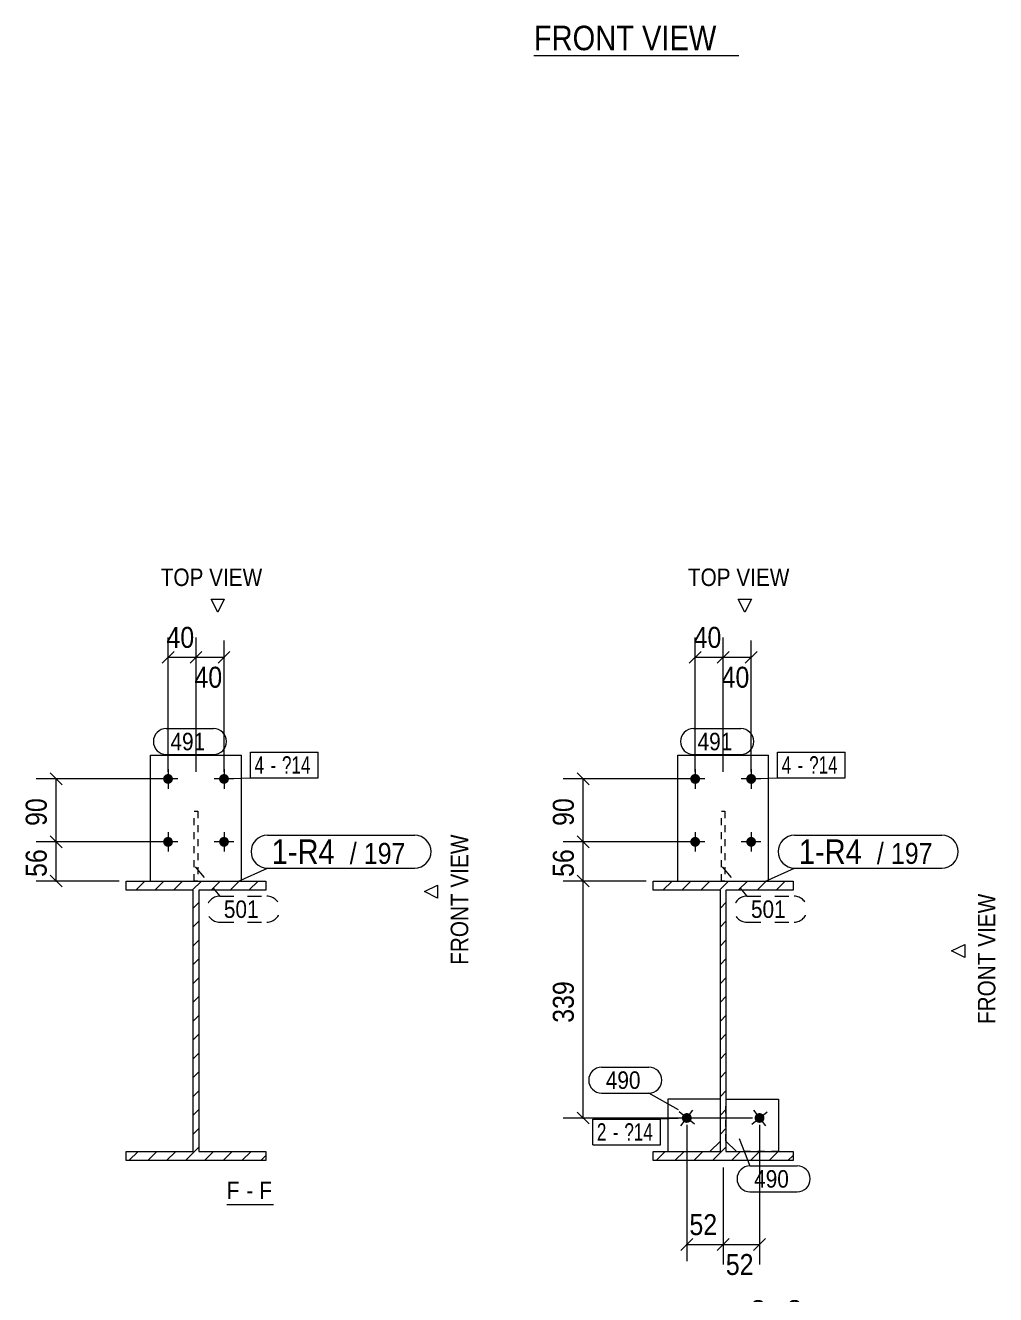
# Model space of a CAD drawing. Header units: millimetres. Extents: x 2 to 1174, y 1 to 825.
# Drawn here: x 438.1 to 576.8, y 100.8 to 282.4 of the extents above; entities that cross this region are included whole.
import ezdxf

# ---------------------------------------------------------------- set-up
doc = ezdxf.new("R2010")
doc.units = ezdxf.units.MM
for name, pattern in [('XKITLINE00', [0]), ('XKITLINE01', [4, 1, -1, 1, -1]), ('XKITLINE02', [4, 2, -2])]:
    doc.linetypes.add(name, pattern=pattern)
for name, color, linetype, lineweight in [('Bolt', 3, 'Continuous', 0), ('BoltMark', 7, 'Continuous', 0), ('Dimensions', 7, 'Continuous', 0), ('OtherObjectType', 7, 'Continuous', 0), ('Part', 2, 'Continuous', 0), ('PartMark', 7, 'Continuous', 0)]:
    doc.layers.add(name, color=color, linetype=linetype, lineweight=lineweight)
doc.styles.add('ARIAL', font='ARIAL.TTF')
doc.styles.add('ARIAL_NARROW', font='ARIALN.TTF')

# ---------------------------------------------------------------- blocks, each defined once
blk = doc.blocks.new('*A4')
at = {"layer": 'Part', "color": 7, "linetype": 'XKITLINE00', "lineweight": 0}
for p, q in [((453.91, 158.68), (455.21, 159.98)), ((456.61, 158.68), (457.91, 159.98)), ((459.3, 158.68), (460.6, 159.98)), ((461.99, 158.68), (463.29, 159.98)), ((464.69, 158.68), (465.99, 159.98)), ((467.38, 158.68), (468.68, 159.98)), ((470.08, 158.68), (471.38, 159.98)), ((462.12, 156.11), (462.92, 156.91)), ((462.12, 153.42), (462.92, 154.22)), ((462.12, 150.72), (462.92, 151.52)), ((462.12, 148.03), (462.92, 148.83)), ((462.12, 145.34), (462.92, 146.14)), ((462.12, 142.64), (462.92, 143.44)), ((462.12, 139.95), (462.92, 140.75)), ((462.12, 137.25), (462.92, 138.05)), ((462.12, 134.56), (462.92, 135.36)), ((462.12, 131.87), (462.92, 132.67)), ((462.12, 129.17), (462.92, 129.97)), ((462.12, 126.48), (462.92, 127.28)), ((462.12, 123.78), (462.92, 124.58)), ((461.01, 119.98), (462.92, 121.89)), ((452.93, 119.98), (454.23, 121.28)), ((455.62, 119.98), (456.92, 121.28)), ((458.32, 119.98), (459.62, 121.28)), ((463.71, 119.98), (465.01, 121.28)), ((466.4, 119.98), (467.7, 121.28)), ((469.09, 119.98), (470.39, 121.28)), ((471.79, 119.98), (472.52, 120.71))]:
    blk.add_line(p, q, dxfattribs=at)
blk = doc.blocks.new('*A5')
at = {"layer": 'Part', "color": 7, "linetype": 'XKITLINE00', "lineweight": 0}
for p, q in [((529.28, 158.68), (530.58, 159.98)), ((531.97, 158.68), (533.27, 159.98)), ((534.67, 158.68), (535.97, 159.98)), ((537.36, 158.68), (538.66, 159.98)), ((540.05, 158.68), (541.35, 159.98)), ((542.75, 158.68), (544.05, 159.98)), ((545.44, 158.68), (546.74, 159.98)), ((537.48, 156.11), (538.28, 156.91)), ((537.48, 153.42), (538.28, 154.22)), ((537.48, 150.72), (538.28, 151.52)), ((537.48, 148.03), (538.28, 148.83)), ((537.48, 145.34), (538.28, 146.14)), ((537.48, 142.64), (538.28, 143.44)), ((537.48, 139.95), (538.28, 140.75)), ((537.48, 137.25), (538.28, 138.05)), ((537.48, 134.56), (538.28, 135.36)), ((537.48, 131.87), (538.28, 132.67)), ((537.48, 129.17), (538.28, 129.97)), ((537.48, 126.48), (538.28, 127.28)), ((537.48, 123.78), (538.28, 124.58)), ((536.38, 119.98), (538.28, 121.89)), ((528.29, 119.98), (529.59, 121.28)), ((530.99, 119.98), (532.29, 121.28)), ((533.68, 119.98), (534.98, 121.28)), ((539.07, 119.98), (540.37, 121.28)), ((541.77, 119.98), (543.07, 121.28)), ((544.46, 119.98), (545.76, 121.28)), ((547.15, 119.98), (547.88, 120.71))]:
    blk.add_line(p, q, dxfattribs=at)
blk = doc.blocks.new('*A160')
at = {"layer": 'Bolt'}
for points in [[(459.22, 174.55), (459.21, 174.51), (459.21, 174.48), (459.2, 174.45), (459.2, 174.41), (459.19, 174.38), (459.18, 174.35), (459.16, 174.32), (459.15, 174.28), (459.14, 174.25), (459.12, 174.22), (459.1, 174.19), (459.08, 174.17), (459.06, 174.14), (459.04, 174.11), (459.01, 174.09), (458.99, 174.06), (458.96, 174.04), (458.93, 174.02), (458.91, 174), (458.88, 173.98), (458.85, 173.97), (458.82, 173.95), (458.79, 173.94), (458.75, 173.92), (458.72, 173.91), (458.69, 173.9), (458.65, 173.9), (458.62, 173.89), (458.59, 173.89), (458.55, 173.88), (458.52, 173.88), (458.48, 173.88), (458.45, 173.89), (458.42, 173.89), (458.38, 173.9), (458.35, 173.9), (458.31, 173.91), (458.28, 173.92), (458.25, 173.94), (458.22, 173.95), (458.19, 173.97), (458.16, 173.98), (458.13, 174), (458.1, 174.02), (458.07, 174.04), (458.05, 174.06), (458.02, 174.09), (458, 174.11), (457.98, 174.14), (457.96, 174.17), (457.94, 174.19), (457.92, 174.22), (457.9, 174.25), (457.88, 174.28), (457.87, 174.32), (457.86, 174.35), (457.85, 174.38), (457.84, 174.41), (457.83, 174.45), (457.83, 174.48), (457.82, 174.51), (457.82, 174.55), (457.82, 174.58), (457.82, 174.62), (457.82, 174.65), (457.83, 174.69), (457.83, 174.72), (457.84, 174.75), (457.85, 174.79), (457.86, 174.82), (457.87, 174.85), (457.88, 174.88), (457.9, 174.91), (457.92, 174.94), (457.94, 174.97), (457.96, 175), (457.98, 175.03), (458, 175.05), (458.02, 175.08), (458.05, 175.1), (458.07, 175.12), (458.1, 175.15), (458.13, 175.17), (458.16, 175.18), (458.19, 175.2), (458.22, 175.22), (458.25, 175.23), (458.28, 175.24), (458.31, 175.25), (458.35, 175.26), (458.38, 175.27), (458.42, 175.28), (458.45, 175.28), (458.48, 175.28), (458.52, 175.28), (458.55, 175.28), (458.59, 175.28), (458.62, 175.28), (458.65, 175.27), (458.69, 175.26), (458.72, 175.25), (458.75, 175.24), (458.79, 175.23), (458.82, 175.22), (458.85, 175.2), (458.88, 175.18), (458.91, 175.17), (458.93, 175.15), (458.96, 175.12), (458.99, 175.1), (459.01, 175.08), (459.04, 175.05), (459.06, 175.03), (459.08, 175), (459.1, 174.97), (459.12, 174.94), (459.14, 174.91), (459.15, 174.88), (459.16, 174.85), (459.18, 174.82), (459.19, 174.79), (459.2, 174.75), (459.2, 174.72), (459.21, 174.69), (459.21, 174.65), (459.22, 174.62), (459.22, 174.58)], [(467.22, 174.55), (467.21, 174.51), (467.21, 174.48), (467.2, 174.45), (467.2, 174.41), (467.19, 174.38), (467.18, 174.35), (467.16, 174.32), (467.15, 174.28), (467.14, 174.25), (467.12, 174.22), (467.1, 174.19), (467.08, 174.17), (467.06, 174.14), (467.04, 174.11), (467.01, 174.09), (466.99, 174.06), (466.96, 174.04), (466.93, 174.02), (466.91, 174), (466.88, 173.98), (466.85, 173.97), (466.82, 173.95), (466.79, 173.94), (466.75, 173.92), (466.72, 173.91), (466.69, 173.9), (466.65, 173.9), (466.62, 173.89), (466.59, 173.89), (466.55, 173.88), (466.52, 173.88), (466.48, 173.88), (466.45, 173.89), (466.42, 173.89), (466.38, 173.9), (466.35, 173.9), (466.31, 173.91), (466.28, 173.92), (466.25, 173.94), (466.22, 173.95), (466.19, 173.97), (466.16, 173.98), (466.13, 174), (466.1, 174.02), (466.07, 174.04), (466.05, 174.06), (466.02, 174.09), (466, 174.11), (465.98, 174.14), (465.96, 174.17), (465.94, 174.19), (465.92, 174.22), (465.9, 174.25), (465.88, 174.28), (465.87, 174.32), (465.86, 174.35), (465.85, 174.38), (465.84, 174.41), (465.83, 174.45), (465.83, 174.48), (465.82, 174.51), (465.82, 174.55), (465.82, 174.58), (465.82, 174.62), (465.82, 174.65), (465.83, 174.69), (465.83, 174.72), (465.84, 174.75), (465.85, 174.79), (465.86, 174.82), (465.87, 174.85), (465.88, 174.88), (465.9, 174.91), (465.92, 174.94), (465.94, 174.97), (465.96, 175), (465.98, 175.03), (466, 175.05), (466.02, 175.08), (466.05, 175.1), (466.07, 175.12), (466.1, 175.15), (466.13, 175.17), (466.16, 175.18), (466.19, 175.2), (466.22, 175.22), (466.25, 175.23), (466.28, 175.24), (466.31, 175.25), (466.35, 175.26), (466.38, 175.27), (466.42, 175.28), (466.45, 175.28), (466.48, 175.28), (466.52, 175.28), (466.55, 175.28), (466.59, 175.28), (466.62, 175.28), (466.65, 175.27), (466.69, 175.26), (466.72, 175.25), (466.75, 175.24), (466.79, 175.23), (466.82, 175.22), (466.85, 175.2), (466.88, 175.18), (466.91, 175.17), (466.93, 175.15), (466.96, 175.12), (466.99, 175.1), (467.01, 175.08), (467.04, 175.05), (467.06, 175.03), (467.08, 175), (467.1, 174.97), (467.12, 174.94), (467.14, 174.91), (467.15, 174.88), (467.16, 174.85), (467.18, 174.82), (467.19, 174.79), (467.2, 174.75), (467.2, 174.72), (467.21, 174.69), (467.21, 174.65), (467.22, 174.62), (467.22, 174.58)], [(459.22, 165.55), (459.21, 165.51), (459.21, 165.48), (459.2, 165.45), (459.2, 165.41), (459.19, 165.38), (459.18, 165.35), (459.16, 165.32), (459.15, 165.28), (459.14, 165.25), (459.12, 165.22), (459.1, 165.19), (459.08, 165.17), (459.06, 165.14), (459.04, 165.11), (459.01, 165.09), (458.99, 165.06), (458.96, 165.04), (458.93, 165.02), (458.91, 165), (458.88, 164.98), (458.85, 164.97), (458.82, 164.95), (458.79, 164.94), (458.75, 164.92), (458.72, 164.91), (458.69, 164.9), (458.65, 164.9), (458.62, 164.89), (458.59, 164.89), (458.55, 164.88), (458.52, 164.88), (458.48, 164.88), (458.45, 164.89), (458.42, 164.89), (458.38, 164.9), (458.35, 164.9), (458.31, 164.91), (458.28, 164.92), (458.25, 164.94), (458.22, 164.95), (458.19, 164.97), (458.16, 164.98), (458.13, 165), (458.1, 165.02), (458.07, 165.04), (458.05, 165.06), (458.02, 165.09), (458, 165.11), (457.98, 165.14), (457.96, 165.17), (457.94, 165.19), (457.92, 165.22), (457.9, 165.25), (457.88, 165.28), (457.87, 165.32), (457.86, 165.35), (457.85, 165.38), (457.84, 165.41), (457.83, 165.45), (457.83, 165.48), (457.82, 165.51), (457.82, 165.55), (457.82, 165.58), (457.82, 165.62), (457.82, 165.65), (457.83, 165.69), (457.83, 165.72), (457.84, 165.75), (457.85, 165.79), (457.86, 165.82), (457.87, 165.85), (457.88, 165.88), (457.9, 165.91), (457.92, 165.94), (457.94, 165.97), (457.96, 166), (457.98, 166.03), (458, 166.05), (458.02, 166.08), (458.05, 166.1), (458.07, 166.12), (458.1, 166.15), (458.13, 166.17), (458.16, 166.18), (458.19, 166.2), (458.22, 166.22), (458.25, 166.23), (458.28, 166.24), (458.31, 166.25), (458.35, 166.26), (458.38, 166.27), (458.42, 166.28), (458.45, 166.28), (458.48, 166.28), (458.52, 166.28), (458.55, 166.28), (458.59, 166.28), (458.62, 166.28), (458.65, 166.27), (458.69, 166.26), (458.72, 166.25), (458.75, 166.24), (458.79, 166.23), (458.82, 166.22), (458.85, 166.2), (458.88, 166.18), (458.91, 166.17), (458.93, 166.15), (458.96, 166.12), (458.99, 166.1), (459.01, 166.08), (459.04, 166.05), (459.06, 166.03), (459.08, 166), (459.1, 165.97), (459.12, 165.94), (459.14, 165.91), (459.15, 165.88), (459.16, 165.85), (459.18, 165.82), (459.19, 165.79), (459.2, 165.75), (459.2, 165.72), (459.21, 165.69), (459.21, 165.65), (459.22, 165.62), (459.22, 165.58)], [(467.22, 165.55), (467.21, 165.51), (467.21, 165.48), (467.2, 165.45), (467.2, 165.41), (467.19, 165.38), (467.18, 165.35), (467.16, 165.32), (467.15, 165.28), (467.14, 165.25), (467.12, 165.22), (467.1, 165.19), (467.08, 165.17), (467.06, 165.14), (467.04, 165.11), (467.01, 165.09), (466.99, 165.06), (466.96, 165.04), (466.93, 165.02), (466.91, 165), (466.88, 164.98), (466.85, 164.97), (466.82, 164.95), (466.79, 164.94), (466.75, 164.92), (466.72, 164.91), (466.69, 164.9), (466.65, 164.9), (466.62, 164.89), (466.59, 164.89), (466.55, 164.88), (466.52, 164.88), (466.48, 164.88), (466.45, 164.89), (466.42, 164.89), (466.38, 164.9), (466.35, 164.9), (466.31, 164.91), (466.28, 164.92), (466.25, 164.94), (466.22, 164.95), (466.19, 164.97), (466.16, 164.98), (466.13, 165), (466.1, 165.02), (466.07, 165.04), (466.05, 165.06), (466.02, 165.09), (466, 165.11), (465.98, 165.14), (465.96, 165.17), (465.94, 165.19), (465.92, 165.22), (465.9, 165.25), (465.88, 165.28), (465.87, 165.32), (465.86, 165.35), (465.85, 165.38), (465.84, 165.41), (465.83, 165.45), (465.83, 165.48), (465.82, 165.51), (465.82, 165.55), (465.82, 165.58), (465.82, 165.62), (465.82, 165.65), (465.83, 165.69), (465.83, 165.72), (465.84, 165.75), (465.85, 165.79), (465.86, 165.82), (465.87, 165.85), (465.88, 165.88), (465.9, 165.91), (465.92, 165.94), (465.94, 165.97), (465.96, 166), (465.98, 166.03), (466, 166.05), (466.02, 166.08), (466.05, 166.1), (466.07, 166.12), (466.1, 166.15), (466.13, 166.17), (466.16, 166.18), (466.19, 166.2), (466.22, 166.22), (466.25, 166.23), (466.28, 166.24), (466.31, 166.25), (466.35, 166.26), (466.38, 166.27), (466.42, 166.28), (466.45, 166.28), (466.48, 166.28), (466.52, 166.28), (466.55, 166.28), (466.59, 166.28), (466.62, 166.28), (466.65, 166.27), (466.69, 166.26), (466.72, 166.25), (466.75, 166.24), (466.79, 166.23), (466.82, 166.22), (466.85, 166.2), (466.88, 166.18), (466.91, 166.17), (466.93, 166.15), (466.96, 166.12), (466.99, 166.1), (467.01, 166.08), (467.04, 166.05), (467.06, 166.03), (467.08, 166), (467.1, 165.97), (467.12, 165.94), (467.14, 165.91), (467.15, 165.88), (467.16, 165.85), (467.18, 165.82), (467.19, 165.79), (467.2, 165.75), (467.2, 165.72), (467.21, 165.69), (467.21, 165.65), (467.22, 165.62), (467.22, 165.58)]]:
    blk.add_hatch(color=3, dxfattribs=at).paths.add_polyline_path(points, flags=17)
at = {"layer": 'Bolt', "color": 3, "linetype": 'XKITLINE00', "lineweight": 0}
for p, q in [((459.92, 174.58), (457.12, 174.58)), ((458.52, 175.98), (458.52, 173.18)), ((467.92, 174.58), (465.12, 174.58)), ((466.52, 175.98), (466.52, 173.18)), ((459.92, 165.58), (457.12, 165.58)), ((458.52, 166.98), (458.52, 164.18)), ((467.92, 165.58), (465.12, 165.58)), ((466.52, 166.98), (466.52, 164.18))]:
    blk.add_line(p, q, dxfattribs=at)
blk = doc.blocks.new('*A161')
at = {"layer": 'Part', "color": 2, "linetype": 'XKITLINE00', "lineweight": 0}
for p, q in [((452.52, 159.98), (472.52, 159.98)), ((452.52, 158.68), (452.52, 159.98)), ((472.52, 159.98), (472.52, 158.68)), ((462.12, 158.68), (452.52, 158.68)), ((462.12, 121.28), (462.12, 158.68)), ((472.52, 158.68), (462.92, 158.68)), ((462.92, 158.68), (462.92, 121.28)), ((452.52, 119.98), (452.52, 121.28)), ((452.52, 121.28), (462.12, 121.28)), ((472.52, 119.98), (452.52, 119.98)), ((462.92, 121.28), (472.52, 121.28)), ((472.52, 121.28), (472.52, 119.98))]:
    blk.add_line(p, q, dxfattribs=at)
blk = doc.blocks.new('*A162')
at = {"layer": 'Part', "color": 7, "linetype": 'XKITLINE01', "lineweight": 0}
for p, q in [((462.27, 159.98), (462.27, 169.98)), ((462.27, 169.98), (462.77, 169.98)), ((462.77, 169.98), (462.77, 159.98)), ((462.77, 159.98), (462.27, 159.98))]:
    blk.add_line(p, q, dxfattribs=at)
blk = doc.blocks.new('*A163')
at = {"layer": 'Part', "color": 2, "linetype": 'XKITLINE00', "lineweight": 0}
for p, q in [((456.02, 159.98), (456.02, 177.98)), ((456.02, 177.98), (469.02, 177.98)), ((469.02, 159.98), (469.02, 177.98))]:
    blk.add_line(p, q, dxfattribs=at)
at = {"layer": 'Part', "color": 7, "linetype": 'XKITLINE01', "lineweight": 0}
blk.add_line((456.02, 159.98), (469.02, 159.98), dxfattribs=at)
blk = doc.blocks.new('*A164')
at = {"layer": 'Bolt'}
blk.add_hatch(color=3, dxfattribs=at).paths.add_polyline_path([(542.68, 126.66), (542.71, 126.68), (542.74, 126.69), (542.77, 126.71), (542.8, 126.72), (542.83, 126.74), (542.87, 126.75), (542.9, 126.76), (542.93, 126.77), (542.97, 126.77), (543, 126.78), (543.03, 126.78), (543.07, 126.78), (543.1, 126.78), (543.14, 126.78), (543.17, 126.78), (543.2, 126.77), (543.24, 126.77), (543.27, 126.76), (543.3, 126.75), (543.34, 126.74), (543.37, 126.72), (543.4, 126.71), (543.43, 126.69), (543.46, 126.67), (543.49, 126.65), (543.52, 126.63), (543.54, 126.61), (543.57, 126.59), (543.59, 126.57), (543.61, 126.54), (543.64, 126.51), (543.66, 126.49), (543.68, 126.46), (543.69, 126.43), (543.71, 126.4), (543.72, 126.37), (543.74, 126.33), (543.75, 126.3), (543.76, 126.27), (543.77, 126.24), (543.77, 126.2), (543.78, 126.17), (543.78, 126.13), (543.78, 126.1), (543.78, 126.06), (543.78, 126.03), (543.78, 126), (543.77, 125.96), (543.77, 125.93), (543.76, 125.9), (543.75, 125.86), (543.74, 125.83), (543.72, 125.8), (543.71, 125.77), (543.69, 125.74), (543.67, 125.71), (543.66, 125.68), (543.63, 125.65), (543.61, 125.63), (543.59, 125.6), (543.57, 125.58), (543.54, 125.55), (543.51, 125.53), (543.49, 125.51), (543.46, 125.49), (543.43, 125.47), (543.4, 125.46), (543.37, 125.44), (543.33, 125.43), (543.3, 125.42), (543.27, 125.41), (543.24, 125.4), (543.2, 125.39), (543.17, 125.39), (543.13, 125.39), (543.1, 125.38), (543.07, 125.38), (543.03, 125.39), (543, 125.39), (542.96, 125.39), (542.93, 125.4), (542.9, 125.41), (542.86, 125.42), (542.83, 125.43), (542.8, 125.44), (542.77, 125.46), (542.74, 125.47), (542.71, 125.49), (542.68, 125.51), (542.65, 125.53), (542.63, 125.55), (542.6, 125.58), (542.58, 125.6), (542.55, 125.63), (542.53, 125.65), (542.51, 125.68), (542.49, 125.71), (542.47, 125.74), (542.46, 125.77), (542.44, 125.8), (542.43, 125.83), (542.42, 125.86), (542.41, 125.9), (542.4, 125.93), (542.39, 125.96), (542.39, 126), (542.39, 126.03), (542.38, 126.07), (542.38, 126.1), (542.39, 126.14), (542.39, 126.17), (542.39, 126.2), (542.4, 126.24), (542.41, 126.27), (542.42, 126.3), (542.43, 126.34), (542.44, 126.37), (542.46, 126.4), (542.48, 126.43), (542.49, 126.46), (542.51, 126.49), (542.53, 126.51), (542.55, 126.54), (542.58, 126.57), (542.6, 126.59), (542.63, 126.61), (542.65, 126.64)], flags=17)
at = {"layer": 'Bolt', "color": 3, "linetype": 'XKITLINE00', "lineweight": 0}
for p, q in [((542.22, 127.19), (543.94, 124.98)), ((541.98, 125.22), (544.19, 126.94))]:
    blk.add_line(p, q, dxfattribs=at)
blk = doc.blocks.new('*A165')
at = {"layer": 'Bolt'}
blk.add_hatch(color=3, dxfattribs=at).paths.add_polyline_path([(532.23, 125.55), (532.2, 125.58), (532.18, 125.6), (532.15, 125.63), (532.13, 125.65), (532.11, 125.68), (532.09, 125.71), (532.08, 125.74), (532.06, 125.77), (532.04, 125.8), (532.03, 125.83), (532.02, 125.86), (532.01, 125.9), (532, 125.93), (531.99, 125.96), (531.99, 126), (531.99, 126.03), (531.98, 126.06), (531.98, 126.1), (531.99, 126.13), (531.99, 126.17), (531.99, 126.2), (532, 126.24), (532.01, 126.27), (532.02, 126.3), (532.03, 126.33), (532.04, 126.37), (532.06, 126.4), (532.07, 126.43), (532.09, 126.46), (532.11, 126.49), (532.13, 126.51), (532.15, 126.54), (532.18, 126.57), (532.2, 126.59), (532.23, 126.61), (532.25, 126.63), (532.28, 126.65), (532.31, 126.67), (532.34, 126.69), (532.37, 126.71), (532.4, 126.72), (532.43, 126.74), (532.46, 126.75), (532.5, 126.76), (532.53, 126.77), (532.56, 126.77), (532.6, 126.78), (532.63, 126.78), (532.67, 126.78), (532.7, 126.78), (532.73, 126.78), (532.77, 126.78), (532.8, 126.77), (532.84, 126.77), (532.87, 126.76), (532.9, 126.75), (532.93, 126.74), (532.97, 126.72), (533, 126.71), (533.03, 126.69), (533.06, 126.68), (533.09, 126.66), (533.11, 126.64), (533.14, 126.61), (533.17, 126.59), (533.19, 126.57), (533.21, 126.54), (533.23, 126.51), (533.26, 126.49), (533.27, 126.46), (533.29, 126.43), (533.31, 126.4), (533.32, 126.37), (533.34, 126.34), (533.35, 126.3), (533.36, 126.27), (533.37, 126.24), (533.37, 126.2), (533.38, 126.17), (533.38, 126.14), (533.38, 126.1), (533.38, 126.07), (533.38, 126.03), (533.38, 126), (533.37, 125.96), (533.37, 125.93), (533.36, 125.9), (533.35, 125.86), (533.34, 125.83), (533.32, 125.8), (533.31, 125.77), (533.29, 125.74), (533.28, 125.71), (533.26, 125.68), (533.24, 125.65), (533.21, 125.63), (533.19, 125.6), (533.17, 125.58), (533.14, 125.55), (533.12, 125.53), (533.09, 125.51), (533.06, 125.49), (533.03, 125.47), (533, 125.46), (532.97, 125.44), (532.94, 125.43), (532.9, 125.42), (532.87, 125.41), (532.84, 125.4), (532.8, 125.39), (532.77, 125.39), (532.74, 125.39), (532.7, 125.38), (532.67, 125.38), (532.63, 125.39), (532.6, 125.39), (532.57, 125.39), (532.53, 125.4), (532.5, 125.41), (532.47, 125.42), (532.43, 125.43), (532.4, 125.44), (532.37, 125.46), (532.34, 125.47), (532.31, 125.49), (532.28, 125.51), (532.25, 125.53)], flags=17)
at = {"layer": 'Bolt', "color": 3, "linetype": 'XKITLINE00', "lineweight": 0}
for p, q in [((531.82, 124.98), (533.54, 127.19)), ((533.79, 125.22), (531.58, 126.94))]:
    blk.add_line(p, q, dxfattribs=at)
blk = doc.blocks.new('*A166')
at = {"layer": 'Bolt'}
for points in [[(534.58, 174.55), (534.58, 174.51), (534.58, 174.48), (534.57, 174.45), (534.56, 174.41), (534.55, 174.38), (534.54, 174.35), (534.53, 174.32), (534.52, 174.28), (534.5, 174.25), (534.48, 174.22), (534.47, 174.19), (534.45, 174.17), (534.42, 174.14), (534.4, 174.11), (534.38, 174.09), (534.35, 174.06), (534.33, 174.04), (534.3, 174.02), (534.27, 174), (534.24, 173.98), (534.21, 173.97), (534.18, 173.95), (534.15, 173.94), (534.12, 173.92), (534.09, 173.91), (534.05, 173.9), (534.02, 173.9), (533.99, 173.89), (533.95, 173.89), (533.92, 173.88), (533.88, 173.88), (533.85, 173.88), (533.81, 173.89), (533.78, 173.89), (533.75, 173.9), (533.71, 173.9), (533.68, 173.91), (533.65, 173.92), (533.62, 173.94), (533.58, 173.95), (533.55, 173.97), (533.52, 173.98), (533.49, 174), (533.47, 174.02), (533.44, 174.04), (533.41, 174.06), (533.39, 174.09), (533.36, 174.11), (533.34, 174.14), (533.32, 174.17), (533.3, 174.19), (533.28, 174.22), (533.27, 174.25), (533.25, 174.28), (533.24, 174.32), (533.22, 174.35), (533.21, 174.38), (533.2, 174.41), (533.2, 174.45), (533.19, 174.48), (533.19, 174.51), (533.18, 174.55), (533.18, 174.58), (533.18, 174.62), (533.19, 174.65), (533.19, 174.69), (533.2, 174.72), (533.2, 174.75), (533.21, 174.79), (533.22, 174.82), (533.24, 174.85), (533.25, 174.88), (533.27, 174.91), (533.28, 174.94), (533.3, 174.97), (533.32, 175), (533.34, 175.03), (533.36, 175.05), (533.39, 175.08), (533.41, 175.1), (533.44, 175.12), (533.47, 175.15), (533.49, 175.17), (533.52, 175.18), (533.55, 175.2), (533.58, 175.22), (533.62, 175.23), (533.65, 175.24), (533.68, 175.25), (533.71, 175.26), (533.75, 175.27), (533.78, 175.28), (533.81, 175.28), (533.85, 175.28), (533.88, 175.28), (533.92, 175.28), (533.95, 175.28), (533.99, 175.28), (534.02, 175.27), (534.05, 175.26), (534.09, 175.25), (534.12, 175.24), (534.15, 175.23), (534.18, 175.22), (534.21, 175.2), (534.24, 175.18), (534.27, 175.17), (534.3, 175.15), (534.33, 175.12), (534.35, 175.1), (534.38, 175.08), (534.4, 175.05), (534.42, 175.03), (534.45, 175), (534.47, 174.97), (534.48, 174.94), (534.5, 174.91), (534.52, 174.88), (534.53, 174.85), (534.54, 174.82), (534.55, 174.79), (534.56, 174.75), (534.57, 174.72), (534.58, 174.69), (534.58, 174.65), (534.58, 174.62), (534.58, 174.58)], [(542.58, 174.55), (542.58, 174.51), (542.58, 174.48), (542.57, 174.45), (542.56, 174.41), (542.55, 174.38), (542.54, 174.35), (542.53, 174.32), (542.52, 174.28), (542.5, 174.25), (542.48, 174.22), (542.47, 174.19), (542.45, 174.17), (542.42, 174.14), (542.4, 174.11), (542.38, 174.09), (542.35, 174.06), (542.33, 174.04), (542.3, 174.02), (542.27, 174), (542.24, 173.98), (542.21, 173.97), (542.18, 173.95), (542.15, 173.94), (542.12, 173.92), (542.09, 173.91), (542.05, 173.9), (542.02, 173.9), (541.99, 173.89), (541.95, 173.89), (541.92, 173.88), (541.88, 173.88), (541.85, 173.88), (541.81, 173.89), (541.78, 173.89), (541.75, 173.9), (541.71, 173.9), (541.68, 173.91), (541.65, 173.92), (541.62, 173.94), (541.58, 173.95), (541.55, 173.97), (541.52, 173.98), (541.49, 174), (541.47, 174.02), (541.44, 174.04), (541.41, 174.06), (541.39, 174.09), (541.36, 174.11), (541.34, 174.14), (541.32, 174.17), (541.3, 174.19), (541.28, 174.22), (541.27, 174.25), (541.25, 174.28), (541.24, 174.32), (541.22, 174.35), (541.21, 174.38), (541.2, 174.41), (541.2, 174.45), (541.19, 174.48), (541.19, 174.51), (541.18, 174.55), (541.18, 174.58), (541.18, 174.62), (541.19, 174.65), (541.19, 174.69), (541.2, 174.72), (541.2, 174.75), (541.21, 174.79), (541.22, 174.82), (541.24, 174.85), (541.25, 174.88), (541.27, 174.91), (541.28, 174.94), (541.3, 174.97), (541.32, 175), (541.34, 175.03), (541.36, 175.05), (541.39, 175.08), (541.41, 175.1), (541.44, 175.12), (541.47, 175.15), (541.49, 175.17), (541.52, 175.18), (541.55, 175.2), (541.58, 175.22), (541.62, 175.23), (541.65, 175.24), (541.68, 175.25), (541.71, 175.26), (541.75, 175.27), (541.78, 175.28), (541.81, 175.28), (541.85, 175.28), (541.88, 175.28), (541.92, 175.28), (541.95, 175.28), (541.99, 175.28), (542.02, 175.27), (542.05, 175.26), (542.09, 175.25), (542.12, 175.24), (542.15, 175.23), (542.18, 175.22), (542.21, 175.2), (542.24, 175.18), (542.27, 175.17), (542.3, 175.15), (542.33, 175.12), (542.35, 175.1), (542.38, 175.08), (542.4, 175.05), (542.42, 175.03), (542.45, 175), (542.47, 174.97), (542.48, 174.94), (542.5, 174.91), (542.52, 174.88), (542.53, 174.85), (542.54, 174.82), (542.55, 174.79), (542.56, 174.75), (542.57, 174.72), (542.58, 174.69), (542.58, 174.65), (542.58, 174.62), (542.58, 174.58)], [(534.58, 165.55), (534.58, 165.51), (534.58, 165.48), (534.57, 165.45), (534.56, 165.41), (534.55, 165.38), (534.54, 165.35), (534.53, 165.32), (534.52, 165.28), (534.5, 165.25), (534.48, 165.22), (534.47, 165.19), (534.45, 165.17), (534.42, 165.14), (534.4, 165.11), (534.38, 165.09), (534.35, 165.06), (534.33, 165.04), (534.3, 165.02), (534.27, 165), (534.24, 164.98), (534.21, 164.97), (534.18, 164.95), (534.15, 164.94), (534.12, 164.92), (534.09, 164.91), (534.05, 164.9), (534.02, 164.9), (533.99, 164.89), (533.95, 164.89), (533.92, 164.88), (533.88, 164.88), (533.85, 164.88), (533.81, 164.89), (533.78, 164.89), (533.75, 164.9), (533.71, 164.9), (533.68, 164.91), (533.65, 164.92), (533.62, 164.94), (533.58, 164.95), (533.55, 164.97), (533.52, 164.98), (533.49, 165), (533.47, 165.02), (533.44, 165.04), (533.41, 165.06), (533.39, 165.09), (533.36, 165.11), (533.34, 165.14), (533.32, 165.17), (533.3, 165.19), (533.28, 165.22), (533.27, 165.25), (533.25, 165.28), (533.24, 165.32), (533.22, 165.35), (533.21, 165.38), (533.2, 165.41), (533.2, 165.45), (533.19, 165.48), (533.19, 165.51), (533.18, 165.55), (533.18, 165.58), (533.18, 165.62), (533.19, 165.65), (533.19, 165.69), (533.2, 165.72), (533.2, 165.75), (533.21, 165.79), (533.22, 165.82), (533.24, 165.85), (533.25, 165.88), (533.27, 165.91), (533.28, 165.94), (533.3, 165.97), (533.32, 166), (533.34, 166.03), (533.36, 166.05), (533.39, 166.08), (533.41, 166.1), (533.44, 166.12), (533.47, 166.15), (533.49, 166.17), (533.52, 166.18), (533.55, 166.2), (533.58, 166.22), (533.62, 166.23), (533.65, 166.24), (533.68, 166.25), (533.71, 166.26), (533.75, 166.27), (533.78, 166.28), (533.81, 166.28), (533.85, 166.28), (533.88, 166.28), (533.92, 166.28), (533.95, 166.28), (533.99, 166.28), (534.02, 166.27), (534.05, 166.26), (534.09, 166.25), (534.12, 166.24), (534.15, 166.23), (534.18, 166.22), (534.21, 166.2), (534.24, 166.18), (534.27, 166.17), (534.3, 166.15), (534.33, 166.12), (534.35, 166.1), (534.38, 166.08), (534.4, 166.05), (534.42, 166.03), (534.45, 166), (534.47, 165.97), (534.48, 165.94), (534.5, 165.91), (534.52, 165.88), (534.53, 165.85), (534.54, 165.82), (534.55, 165.79), (534.56, 165.75), (534.57, 165.72), (534.58, 165.69), (534.58, 165.65), (534.58, 165.62), (534.58, 165.58)], [(542.58, 165.55), (542.58, 165.51), (542.58, 165.48), (542.57, 165.45), (542.56, 165.41), (542.55, 165.38), (542.54, 165.35), (542.53, 165.32), (542.52, 165.28), (542.5, 165.25), (542.48, 165.22), (542.47, 165.19), (542.45, 165.17), (542.42, 165.14), (542.4, 165.11), (542.38, 165.09), (542.35, 165.06), (542.33, 165.04), (542.3, 165.02), (542.27, 165), (542.24, 164.98), (542.21, 164.97), (542.18, 164.95), (542.15, 164.94), (542.12, 164.92), (542.09, 164.91), (542.05, 164.9), (542.02, 164.9), (541.99, 164.89), (541.95, 164.89), (541.92, 164.88), (541.88, 164.88), (541.85, 164.88), (541.81, 164.89), (541.78, 164.89), (541.75, 164.9), (541.71, 164.9), (541.68, 164.91), (541.65, 164.92), (541.62, 164.94), (541.58, 164.95), (541.55, 164.97), (541.52, 164.98), (541.49, 165), (541.47, 165.02), (541.44, 165.04), (541.41, 165.06), (541.39, 165.09), (541.36, 165.11), (541.34, 165.14), (541.32, 165.17), (541.3, 165.19), (541.28, 165.22), (541.27, 165.25), (541.25, 165.28), (541.24, 165.32), (541.22, 165.35), (541.21, 165.38), (541.2, 165.41), (541.2, 165.45), (541.19, 165.48), (541.19, 165.51), (541.18, 165.55), (541.18, 165.58), (541.18, 165.62), (541.19, 165.65), (541.19, 165.69), (541.2, 165.72), (541.2, 165.75), (541.21, 165.79), (541.22, 165.82), (541.24, 165.85), (541.25, 165.88), (541.27, 165.91), (541.28, 165.94), (541.3, 165.97), (541.32, 166), (541.34, 166.03), (541.36, 166.05), (541.39, 166.08), (541.41, 166.1), (541.44, 166.12), (541.47, 166.15), (541.49, 166.17), (541.52, 166.18), (541.55, 166.2), (541.58, 166.22), (541.62, 166.23), (541.65, 166.24), (541.68, 166.25), (541.71, 166.26), (541.75, 166.27), (541.78, 166.28), (541.81, 166.28), (541.85, 166.28), (541.88, 166.28), (541.92, 166.28), (541.95, 166.28), (541.99, 166.28), (542.02, 166.27), (542.05, 166.26), (542.09, 166.25), (542.12, 166.24), (542.15, 166.23), (542.18, 166.22), (542.21, 166.2), (542.24, 166.18), (542.27, 166.17), (542.3, 166.15), (542.33, 166.12), (542.35, 166.1), (542.38, 166.08), (542.4, 166.05), (542.42, 166.03), (542.45, 166), (542.47, 165.97), (542.48, 165.94), (542.5, 165.91), (542.52, 165.88), (542.53, 165.85), (542.54, 165.82), (542.55, 165.79), (542.56, 165.75), (542.57, 165.72), (542.58, 165.69), (542.58, 165.65), (542.58, 165.62), (542.58, 165.58)]]:
    blk.add_hatch(color=3, dxfattribs=at).paths.add_polyline_path(points, flags=17)
at = {"layer": 'Bolt', "color": 3, "linetype": 'XKITLINE00', "lineweight": 0}
for p, q in [((535.28, 174.58), (532.48, 174.58)), ((533.88, 175.98), (533.88, 173.18)), ((543.28, 174.58), (540.48, 174.58)), ((541.88, 175.98), (541.88, 173.18)), ((535.28, 165.58), (532.48, 165.58)), ((533.88, 166.98), (533.88, 164.18)), ((543.28, 165.58), (540.48, 165.58)), ((541.88, 166.98), (541.88, 164.18))]:
    blk.add_line(p, q, dxfattribs=at)
blk = doc.blocks.new('*A167')
at = {"layer": 'Part', "color": 2, "linetype": 'XKITLINE00', "lineweight": 0}
for p, q in [((527.88, 159.98), (547.88, 159.98)), ((527.88, 158.68), (527.88, 159.98)), ((547.88, 159.98), (547.88, 158.68)), ((537.48, 158.68), (527.88, 158.68)), ((537.48, 121.28), (537.48, 158.68)), ((547.88, 158.68), (538.28, 158.68)), ((538.28, 158.68), (538.28, 121.28)), ((527.88, 119.98), (527.88, 121.28)), ((527.88, 121.28), (537.48, 121.28)), ((547.88, 119.98), (527.88, 119.98)), ((538.28, 121.28), (547.88, 121.28)), ((547.88, 121.28), (547.88, 119.98))]:
    blk.add_line(p, q, dxfattribs=at)
blk = doc.blocks.new('*A168')
at = {"layer": 'Part', "color": 2, "linetype": 'XKITLINE00', "lineweight": 0}
for p, q in [((538.28, 128.78), (545.78, 128.78)), ((545.78, 128.78), (545.78, 121.28)), ((539.78, 121.28), (538.28, 122.78))]:
    blk.add_line(p, q, dxfattribs=at)
at = {"layer": 'Part', "color": 7, "linetype": 'XKITLINE01', "lineweight": 0}
for p, q in [((538.28, 122.78), (538.28, 128.78)), ((545.78, 121.28), (539.78, 121.28))]:
    blk.add_line(p, q, dxfattribs=at)
blk = doc.blocks.new('*A169')
at = {"layer": 'Part', "color": 2, "linetype": 'XKITLINE00', "lineweight": 0}
for p, q in [((537.48, 128.78), (529.98, 128.78)), ((529.98, 128.78), (529.98, 121.28)), ((535.98, 121.28), (537.48, 122.78))]:
    blk.add_line(p, q, dxfattribs=at)
at = {"layer": 'Part', "color": 7, "linetype": 'XKITLINE01', "lineweight": 0}
for p, q in [((537.48, 122.78), (537.48, 128.78)), ((529.98, 121.28), (535.98, 121.28))]:
    blk.add_line(p, q, dxfattribs=at)
blk = doc.blocks.new('*A170')
at = {"layer": 'Part', "color": 7, "linetype": 'XKITLINE01', "lineweight": 0}
for p, q in [((537.63, 159.98), (537.63, 169.98)), ((537.63, 169.98), (538.13, 169.98)), ((538.13, 169.98), (538.13, 159.98)), ((538.13, 159.98), (537.63, 159.98))]:
    blk.add_line(p, q, dxfattribs=at)
blk = doc.blocks.new('*A171')
at = {"layer": 'Part', "color": 2, "linetype": 'XKITLINE00', "lineweight": 0}
for p, q in [((531.38, 159.98), (531.38, 177.98)), ((531.38, 177.98), (544.38, 177.98)), ((544.38, 159.98), (544.38, 177.98))]:
    blk.add_line(p, q, dxfattribs=at)
at = {"layer": 'Part', "color": 7, "linetype": 'XKITLINE01', "lineweight": 0}
blk.add_line((531.38, 159.98), (544.38, 159.98), dxfattribs=at)
blk = doc.blocks.new('*A230')
at = {"layer": 'OtherObjectType', "color": 7, "linetype": 'XKITLINE00', "lineweight": 0}
blk.add_line((510.82, 278.07), (540.12, 278.07), dxfattribs=at)
at = {"layer": 'OtherObjectType', "color": 7, "style": 'ARIAL', "width": 0.85}
blk.add_text('FRONT VIEW', height=3.5, dxfattribs=at).set_placement((510.82, 278.82))
blk = doc.blocks.new('*A379')
at = {"layer": 'Dimensions', "color": 7, "linetype": 'XKITLINE00', "lineweight": 0}
for p, q in [((457.52, 165.58), (439.67, 165.58)), ((441.67, 166.43), (443.37, 164.73)), ((442.52, 159.98), (442.52, 165.58)), ((451.52, 159.98), (439.67, 159.98)), ((441.67, 160.83), (443.37, 159.13))]:
    blk.add_line(p, q, dxfattribs=at)
at = {"layer": 'Dimensions', "color": 3}
for p in [(442.52, 165.58), (442.52, 159.98)]:
    blk.add_point(p, dxfattribs=at)
at = {"layer": 'Dimensions', "color": 3, "style": 'ARIAL', "width": 0.85}
blk.add_text('56', height=3, rotation=90.0002, dxfattribs=at).set_placement((441.17, 160.56))
blk = doc.blocks.new('*A380')
at = {"layer": 'Dimensions', "color": 7, "linetype": 'XKITLINE00', "lineweight": 0}
for p, q in [((457.52, 174.58), (439.67, 174.58)), ((441.67, 175.43), (443.37, 173.73)), ((442.52, 165.58), (442.52, 174.58)), ((457.52, 165.58), (439.67, 165.58)), ((441.67, 166.43), (443.37, 164.73))]:
    blk.add_line(p, q, dxfattribs=at)
at = {"layer": 'Dimensions', "color": 3}
for p in [(442.52, 174.58), (442.52, 165.58)]:
    blk.add_point(p, dxfattribs=at)
at = {"layer": 'Dimensions', "color": 3, "style": 'ARIAL', "width": 0.85}
blk.add_text('90', height=3, rotation=90.0002, dxfattribs=at).set_placement((441.17, 167.86))
blk = doc.blocks.new('*A381')
at = {"layer": 'Dimensions', "color": 7, "linetype": 'XKITLINE00', "lineweight": 0}
for p, q in [((458.52, 175.58), (458.52, 194.83)), ((462.52, 175.58), (462.52, 194.83)), ((459.37, 192.83), (457.67, 191.13)), ((463.37, 192.83), (461.67, 191.13)), ((458.52, 191.98), (462.52, 191.98))]:
    blk.add_line(p, q, dxfattribs=at)
at = {"layer": 'Dimensions', "color": 3}
for p in [(458.52, 191.98), (462.52, 191.98)]:
    blk.add_point(p, dxfattribs=at)
at = {"layer": 'Dimensions', "color": 3, "style": 'ARIAL', "width": 0.85}
blk.add_text('40', height=3, dxfattribs=at).set_placement((458.29, 193.33))
blk = doc.blocks.new('*A382')
at = {"layer": 'Dimensions', "color": 7, "linetype": 'XKITLINE00', "lineweight": 0}
for p, q in [((462.52, 175.58), (462.52, 194.38)), ((466.52, 175.58), (466.52, 194.38)), ((463.37, 192.83), (461.67, 191.13)), ((467.37, 192.83), (465.67, 191.13)), ((462.52, 191.98), (466.52, 191.98))]:
    blk.add_line(p, q, dxfattribs=at)
at = {"layer": 'Dimensions', "color": 3}
for p in [(462.52, 191.98), (466.52, 191.98)]:
    blk.add_point(p, dxfattribs=at)
at = {"layer": 'Dimensions', "color": 3, "style": 'ARIAL', "width": 0.85}
blk.add_text('40', height=3, dxfattribs=at).set_placement((462.29, 187.63))
blk = doc.blocks.new('*A383')
at = {"layer": 'BoltMark', "color": 7, "linetype": 'XKITLINE00', "lineweight": 0}
for p, q in [((470.29, 178.43), (479.97, 178.43)), ((470.29, 174.73), (470.29, 178.43)), ((479.97, 174.73), (479.97, 178.43)), ((466.52, 174.58), (470.29, 174.73)), ((470.29, 174.73), (479.97, 174.73))]:
    blk.add_line(p, q, dxfattribs=at)
at = {"layer": 'BoltMark', "color": 3, "style": 'ARIAL_NARROW', "width": 0.85}
for s, p in [('4', (470.89, 175.33)), ('-', (473.16, 175.33)), ('?14', (474.81, 175.33))]:
    blk.add_text(s, height=2.5, dxfattribs=at).set_placement(p)
blk = doc.blocks.new('*A384')
at = {"layer": 'PartMark', "color": 7, "linetype": 'XKITLINE00', "lineweight": 0}
for p, q in [((458.27, 181.78), (465.03, 181.78)), ((458.27, 178.08), (465.03, 178.08))]:
    blk.add_line(p, q, dxfattribs=at)
for centre, start, end in [((458.27, 179.93), 90, 270), ((465.03, 179.93), 270, 90)]:
    blk.add_arc(centre, 1.85, start, end, dxfattribs=at)
at = {"layer": 'PartMark', "color": 3, "style": 'ARIAL', "width": 0.85}
blk.add_text('491', height=2.5, dxfattribs=at).set_placement((458.87, 178.68))
blk = doc.blocks.new('*A385')
at = {"layer": 'PartMark', "color": 7, "linetype": 'XKITLINE02', "lineweight": 0}
for p, q in [((462.4, 162.01), (465.9, 157.8)), ((465.9, 157.8), (472.66, 157.8)), ((465.9, 154.1), (472.66, 154.1))]:
    blk.add_line(p, q, dxfattribs=at)
for centre, start, end in [((465.9, 155.95), 90, 270), ((472.66, 155.95), 270, 90)]:
    blk.add_arc(centre, 1.85, start, end, dxfattribs=at)
at = {"layer": 'PartMark', "color": 3, "style": 'ARIAL', "width": 0.85}
blk.add_text('501', height=2.5, dxfattribs=at).set_placement((466.5, 154.7))
blk = doc.blocks.new('*A386')
at = {"layer": 'PartMark', "color": 7, "linetype": 'XKITLINE00', "lineweight": 0}
for p, q in [((472.73, 166.53), (493.78, 166.53)), ((468.49, 159.93), (472.73, 161.83)), ((472.73, 161.83), (493.78, 161.83))]:
    blk.add_line(p, q, dxfattribs=at)
for centre, start, end in [((472.73, 164.18), 90, 270), ((493.78, 164.18), 270, 90)]:
    blk.add_arc(centre, 2.35, start, end, dxfattribs=at)
at = {"layer": 'PartMark', "color": 1, "style": 'ARIAL', "width": 0.85}
blk.add_text('1-R4', height=3.5, dxfattribs=at).set_placement((473.33, 162.43))
at = {"layer": 'PartMark', "color": 3, "style": 'ARIAL', "width": 0.85}
for s, p in [('/', (484.5, 162.43)), ('197', (486.51, 162.43))]:
    blk.add_text(s, height=3, dxfattribs=at).set_placement(p)
blk = doc.blocks.new('*A387')
at = {"layer": 'OtherObjectType', "color": 7, "linetype": 'XKITLINE00', "lineweight": 0}
for p, q in [((465.63, 198.43), (464.69, 200.31)), ((464.69, 200.31), (466.56, 200.31)), ((466.56, 200.31), (465.63, 198.43)), ((465.63, 198.43), (465.63, 198.43)), ((495.18, 158.46), (497.06, 159.4)), ((497.06, 157.52), (495.18, 158.46)), ((495.18, 158.46), (495.18, 158.46)), ((497.06, 159.4), (497.06, 157.52)), ((466.91, 113.73), (473.59, 113.73))]:
    blk.add_line(p, q, dxfattribs=at)
at = {"layer": 'OtherObjectType', "color": 7, "style": 'ARIAL', "width": 0.85}
for s, p in [('TOP VIEW', (457.47, 202.18)), ('F', (466.91, 114.48)), ('F', (471.56, 114.48)), ('-', (469.7, 114.48))]:
    blk.add_text(s, height=2.5, dxfattribs=at).set_placement(p)
blk.add_text('FRONT VIEW', height=2.5, rotation=90, dxfattribs=at).set_placement((501.43, 147.99))
blk = doc.blocks.new('*A388')
at = {"layer": 'Dimensions', "color": 7, "linetype": 'XKITLINE00', "lineweight": 0}
for p, q in [((526.88, 159.98), (515.03, 159.98)), ((517.03, 160.83), (518.73, 159.13)), ((517.88, 126.08), (517.88, 159.98)), ((542.08, 126.08), (515.03, 126.08)), ((517.03, 126.93), (518.73, 125.23))]:
    blk.add_line(p, q, dxfattribs=at)
at = {"layer": 'Dimensions', "color": 3}
for p in [(517.88, 159.98), (517.88, 126.08)]:
    blk.add_point(p, dxfattribs=at)
at = {"layer": 'Dimensions', "color": 3, "style": 'ARIAL', "width": 0.85}
blk.add_text('339', height=3, rotation=90.0002, dxfattribs=at).set_placement((516.53, 139.7))
blk = doc.blocks.new('*A389')
at = {"layer": 'Dimensions', "color": 7, "linetype": 'XKITLINE00', "lineweight": 0}
for p, q in [((532.88, 165.58), (515.03, 165.58)), ((517.03, 166.43), (518.73, 164.73)), ((517.88, 159.98), (517.88, 165.58)), ((526.88, 159.98), (515.03, 159.98)), ((517.03, 160.83), (518.73, 159.13))]:
    blk.add_line(p, q, dxfattribs=at)
at = {"layer": 'Dimensions', "color": 3}
for p in [(517.88, 165.58), (517.88, 159.98)]:
    blk.add_point(p, dxfattribs=at)
at = {"layer": 'Dimensions', "color": 3, "style": 'ARIAL', "width": 0.85}
blk.add_text('56', height=3, rotation=90.0002, dxfattribs=at).set_placement((516.53, 160.56))
blk = doc.blocks.new('*A390')
at = {"layer": 'Dimensions', "color": 7, "linetype": 'XKITLINE00', "lineweight": 0}
for p, q in [((532.88, 174.58), (515.03, 174.58)), ((517.03, 175.43), (518.73, 173.73)), ((517.88, 165.58), (517.88, 174.58)), ((532.88, 165.58), (515.03, 165.58)), ((517.03, 166.43), (518.73, 164.73))]:
    blk.add_line(p, q, dxfattribs=at)
at = {"layer": 'Dimensions', "color": 3}
for p in [(517.88, 174.58), (517.88, 165.58)]:
    blk.add_point(p, dxfattribs=at)
at = {"layer": 'Dimensions', "color": 3, "style": 'ARIAL', "width": 0.85}
blk.add_text('90', height=3, rotation=90.0002, dxfattribs=at).set_placement((516.53, 167.86))
blk = doc.blocks.new('*A391')
at = {"layer": 'Dimensions', "color": 7, "linetype": 'XKITLINE00', "lineweight": 0}
for p, q in [((532.68, 125.08), (532.68, 105.58)), ((537.88, 118.98), (537.88, 105.58)), ((533.53, 108.83), (531.83, 107.13)), ((532.68, 107.98), (537.88, 107.98)), ((538.73, 108.83), (537.03, 107.13))]:
    blk.add_line(p, q, dxfattribs=at)
at = {"layer": 'Dimensions', "color": 3}
for p in [(532.68, 107.98), (537.88, 107.98)]:
    blk.add_point(p, dxfattribs=at)
at = {"layer": 'Dimensions', "color": 3, "style": 'ARIAL', "width": 0.85}
blk.add_text('52', height=3, dxfattribs=at).set_placement((533.06, 109.33))
blk = doc.blocks.new('*A392')
at = {"layer": 'Dimensions', "color": 7, "linetype": 'XKITLINE00', "lineweight": 0}
for p, q in [((543.08, 125.08), (543.08, 105.13)), ((537.88, 118.98), (537.88, 105.13)), ((538.73, 108.83), (537.03, 107.13)), ((537.88, 107.98), (543.08, 107.98)), ((543.93, 108.83), (542.23, 107.13))]:
    blk.add_line(p, q, dxfattribs=at)
at = {"layer": 'Dimensions', "color": 3}
for p in [(537.88, 107.98), (543.08, 107.98)]:
    blk.add_point(p, dxfattribs=at)
at = {"layer": 'Dimensions', "color": 3, "style": 'ARIAL', "width": 0.85}
blk.add_text('52', height=3, dxfattribs=at).set_placement((538.26, 103.63))
blk = doc.blocks.new('*A393')
at = {"layer": 'Dimensions', "color": 7, "linetype": 'XKITLINE00', "lineweight": 0}
for p, q in [((533.88, 175.58), (533.88, 194.83)), ((537.88, 175.58), (537.88, 194.83)), ((534.73, 192.83), (533.03, 191.13)), ((538.73, 192.83), (537.03, 191.13)), ((533.88, 191.98), (537.88, 191.98))]:
    blk.add_line(p, q, dxfattribs=at)
at = {"layer": 'Dimensions', "color": 3}
for p in [(533.88, 191.98), (537.88, 191.98)]:
    blk.add_point(p, dxfattribs=at)
at = {"layer": 'Dimensions', "color": 3, "style": 'ARIAL', "width": 0.85}
blk.add_text('40', height=3, dxfattribs=at).set_placement((533.66, 193.33))
blk = doc.blocks.new('*A394')
at = {"layer": 'Dimensions', "color": 7, "linetype": 'XKITLINE00', "lineweight": 0}
for p, q in [((537.88, 175.58), (537.88, 194.38)), ((541.88, 175.58), (541.88, 194.38)), ((538.73, 192.83), (537.03, 191.13)), ((542.73, 192.83), (541.03, 191.13)), ((537.88, 191.98), (541.88, 191.98))]:
    blk.add_line(p, q, dxfattribs=at)
at = {"layer": 'Dimensions', "color": 3}
for p in [(537.88, 191.98), (541.88, 191.98)]:
    blk.add_point(p, dxfattribs=at)
at = {"layer": 'Dimensions', "color": 3, "style": 'ARIAL', "width": 0.85}
blk.add_text('40', height=3, dxfattribs=at).set_placement((537.66, 187.63))
blk = doc.blocks.new('*A395')
at = {"layer": 'BoltMark', "color": 7, "linetype": 'XKITLINE00', "lineweight": 0}
for p, q in [((545.65, 178.43), (555.34, 178.43)), ((545.65, 174.73), (545.65, 178.43)), ((555.34, 174.73), (555.34, 178.43)), ((541.88, 174.58), (545.65, 174.73)), ((545.65, 174.73), (555.34, 174.73))]:
    blk.add_line(p, q, dxfattribs=at)
at = {"layer": 'BoltMark', "color": 3, "style": 'ARIAL_NARROW', "width": 0.85}
for s, p in [('4', (546.25, 175.33)), ('-', (548.52, 175.33)), ('?14', (550.18, 175.33))]:
    blk.add_text(s, height=2.5, dxfattribs=at).set_placement(p)
blk = doc.blocks.new('*A396')
at = {"layer": 'BoltMark', "color": 7, "linetype": 'XKITLINE00', "lineweight": 0}
for p, q in [((519.23, 125.93), (528.92, 125.93)), ((519.23, 122.23), (519.23, 125.93)), ((532.68, 126.08), (528.92, 125.93)), ((528.92, 122.23), (528.92, 125.93)), ((519.23, 122.23), (528.92, 122.23))]:
    blk.add_line(p, q, dxfattribs=at)
at = {"layer": 'BoltMark', "color": 3, "style": 'ARIAL_NARROW', "width": 0.85}
for s, p in [('2', (519.83, 122.83)), ('?14', (523.76, 122.83)), ('-', (522.1, 122.83))]:
    blk.add_text(s, height=2.5, dxfattribs=at).set_placement(p)
blk = doc.blocks.new('*A397')
at = {"layer": 'PartMark', "color": 7, "linetype": 'XKITLINE00', "lineweight": 0}
for p, q in [((533.63, 181.78), (540.4, 181.78)), ((533.63, 178.08), (540.4, 178.08))]:
    blk.add_line(p, q, dxfattribs=at)
for centre, start, end in [((533.63, 179.93), 90, 270), ((540.4, 179.93), 270, 90)]:
    blk.add_arc(centre, 1.85, start, end, dxfattribs=at)
at = {"layer": 'PartMark', "color": 3, "style": 'ARIAL', "width": 0.85}
blk.add_text('491', height=2.5, dxfattribs=at).set_placement((534.23, 178.68))
blk = doc.blocks.new('*A398')
at = {"layer": 'PartMark', "color": 7, "linetype": 'XKITLINE02', "lineweight": 0}
for p, q in [((537.76, 162.01), (541.26, 157.8)), ((541.26, 157.8), (548.03, 157.8)), ((541.26, 154.1), (548.03, 154.1))]:
    blk.add_line(p, q, dxfattribs=at)
for centre, start, end in [((541.26, 155.95), 90, 270), ((548.03, 155.95), 270, 90)]:
    blk.add_arc(centre, 1.85, start, end, dxfattribs=at)
at = {"layer": 'PartMark', "color": 3, "style": 'ARIAL', "width": 0.85}
blk.add_text('501', height=2.5, dxfattribs=at).set_placement((541.86, 154.7))
blk = doc.blocks.new('*A399')
at = {"layer": 'PartMark', "color": 7, "linetype": 'XKITLINE00', "lineweight": 0}
for p, q in [((520.51, 133.35), (527.27, 133.35)), ((520.51, 129.65), (527.27, 129.65)), ((531.51, 127.25), (527.27, 129.65))]:
    blk.add_line(p, q, dxfattribs=at)
for centre, start, end in [((520.51, 131.5), 90, 270), ((527.27, 131.5), 270, 90)]:
    blk.add_arc(centre, 1.85, start, end, dxfattribs=at)
at = {"layer": 'PartMark', "color": 3, "style": 'ARIAL', "width": 0.85}
blk.add_text('490', height=2.5, dxfattribs=at).set_placement((521.11, 130.25))
blk = doc.blocks.new('*A400')
at = {"layer": 'PartMark', "color": 7, "linetype": 'XKITLINE00', "lineweight": 0}
for p, q in [((540.16, 123.16), (541.72, 119.22)), ((541.72, 119.22), (548.48, 119.22)), ((541.72, 115.52), (548.48, 115.52))]:
    blk.add_line(p, q, dxfattribs=at)
for centre, start, end in [((541.72, 117.37), 90, 270), ((548.48, 117.37), 270, 90)]:
    blk.add_arc(centre, 1.85, start, end, dxfattribs=at)
at = {"layer": 'PartMark', "color": 3, "style": 'ARIAL', "width": 0.85}
blk.add_text('490', height=2.5, dxfattribs=at).set_placement((542.32, 116.12))
blk = doc.blocks.new('*A401')
at = {"layer": 'PartMark', "color": 7, "linetype": 'XKITLINE00', "lineweight": 0}
for p, q in [((548.1, 166.53), (569.15, 166.53)), ((543.85, 159.93), (548.1, 161.83)), ((548.1, 161.83), (569.15, 161.83))]:
    blk.add_line(p, q, dxfattribs=at)
for centre, start, end in [((548.1, 164.18), 90, 270), ((569.15, 164.18), 270, 90)]:
    blk.add_arc(centre, 2.35, start, end, dxfattribs=at)
at = {"layer": 'PartMark', "color": 1, "style": 'ARIAL', "width": 0.85}
blk.add_text('1-R4', height=3.5, dxfattribs=at).set_placement((548.7, 162.43))
at = {"layer": 'PartMark', "color": 3, "style": 'ARIAL', "width": 0.85}
for s, p in [('/', (559.86, 162.43)), ('197', (561.87, 162.43))]:
    blk.add_text(s, height=3, dxfattribs=at).set_placement(p)
blk = doc.blocks.new('*A402')
at = {"layer": 'OtherObjectType', "color": 7, "linetype": 'XKITLINE00', "lineweight": 0}
for p, q in [((540.99, 198.43), (540.05, 200.31)), ((540.05, 200.31), (541.93, 200.31)), ((541.93, 200.31), (540.99, 198.43)), ((540.99, 198.43), (540.99, 198.43)), ((570.55, 149.98), (572.42, 150.92)), ((572.42, 150.92), (572.42, 149.05)), ((572.42, 149.05), (570.55, 149.98)), ((570.55, 149.98), (570.55, 149.98)), ((541.72, 96.78), (549.51, 96.78))]:
    blk.add_line(p, q, dxfattribs=at)
at = {"layer": 'OtherObjectType', "color": 7, "style": 'ARIAL', "width": 0.85}
for s, p in [('TOP VIEW', (532.84, 202.18)), ('G', (541.72, 97.53)), ('G', (546.92, 97.53)), ('-', (545.06, 97.53))]:
    blk.add_text(s, height=2.5, dxfattribs=at).set_placement(p)
blk.add_text('FRONT VIEW', height=2.5, rotation=90, dxfattribs=at).set_placement((576.8, 139.52))

msp = doc.modelspace()

# ---------------------------------------------------------------- block references
at = {"lineweight": 0}
for name in ['*A230', '*A381', '*A393', '*A382', '*A394', '*A384', '*A397', '*A163', '*A383', '*A171', '*A395', '*A380', '*A160', '*A390', '*A166', '*A162', '*A170', '*A379', '*A386', '*A389', '*A401', '*A385', '*A398', '*A161', '*A4', '*A388', '*A167', '*A5', '*A399', '*A169', '*A165', '*A168', '*A164', '*A396', '*A391', '*A392', '*A400']:
    msp.add_blockref(name, (0, 0), dxfattribs=at)
at = {"layer": 'OtherObjectType', "lineweight": 0}
for name in ['*A387', '*A402']:
    msp.add_blockref(name, (0, 0), dxfattribs=at)

doc.saveas('drawing.dxf')
